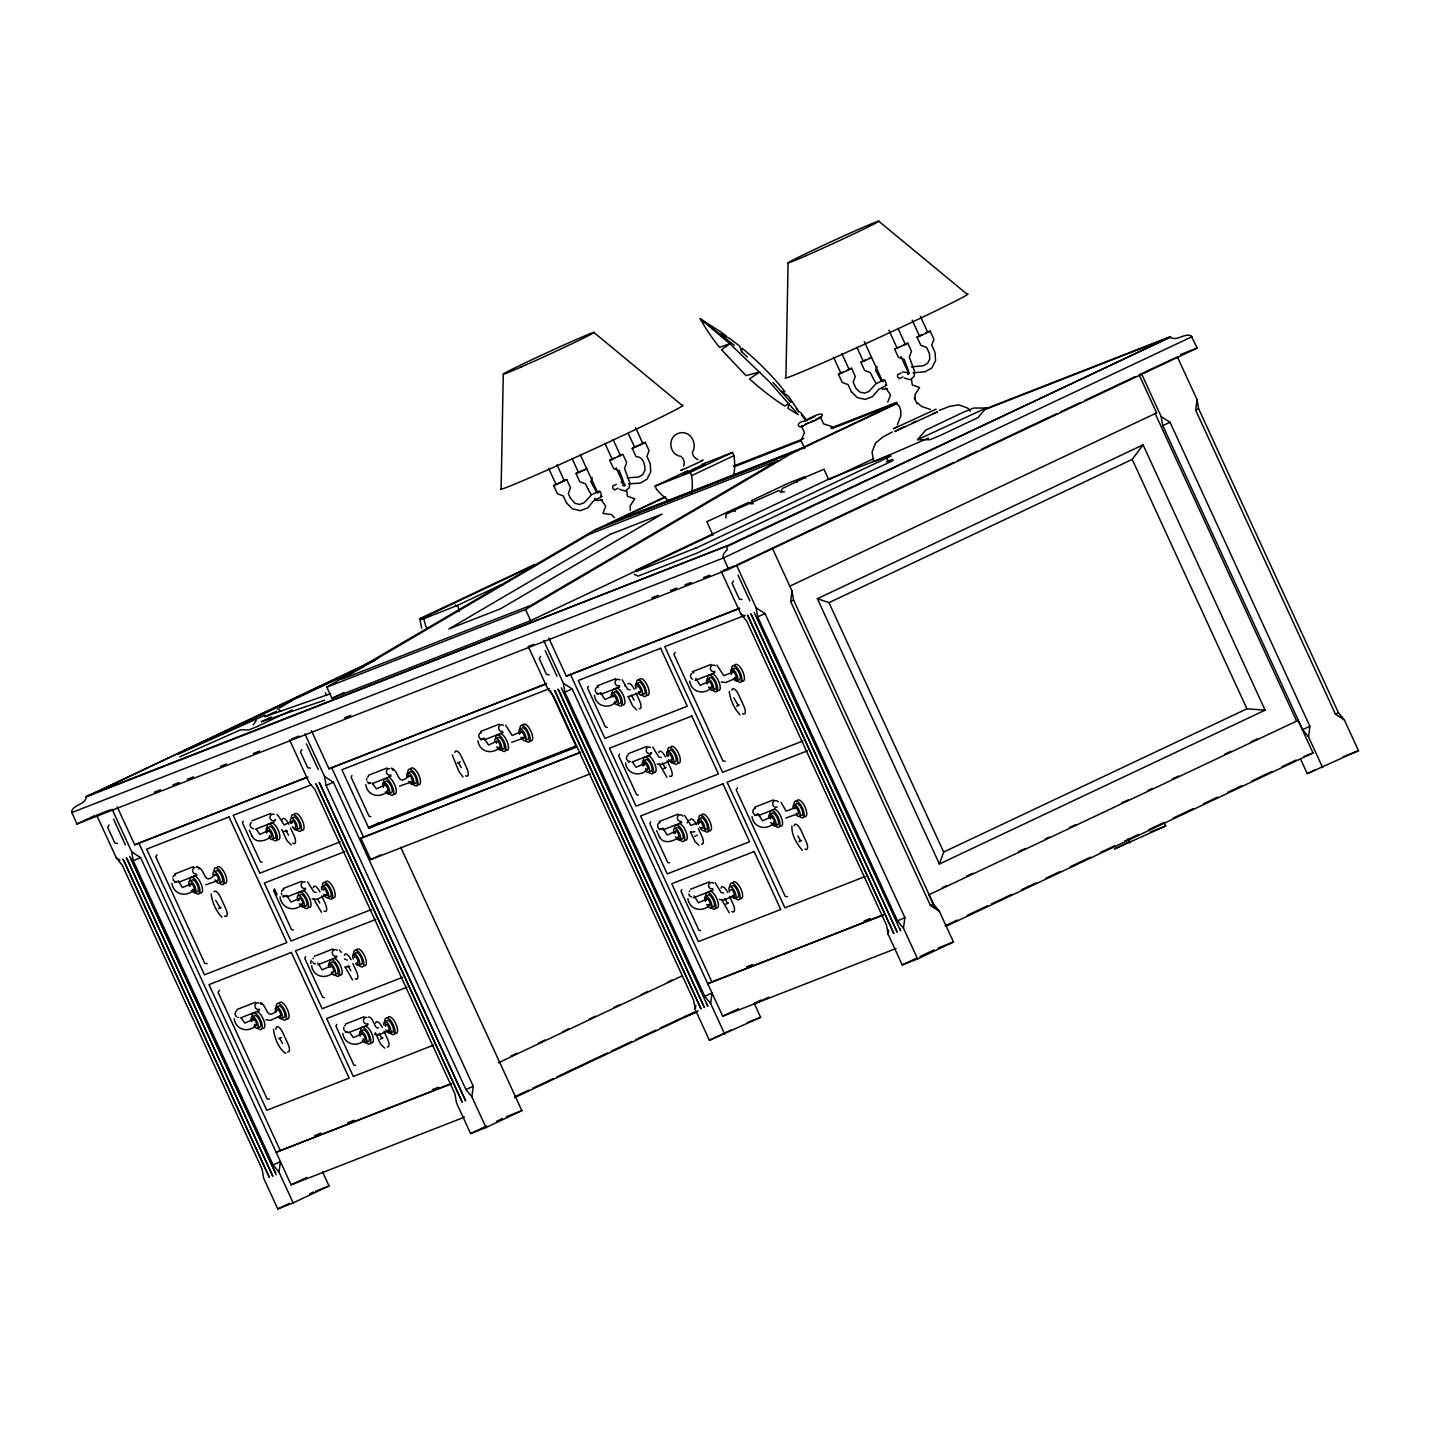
<?xml version="1.0" encoding="UTF-8"?>
<svg xmlns="http://www.w3.org/2000/svg" width="1430" height="1430" viewBox="0 0 1430 1430"><rect width="100%" height="100%" fill="white"/><g stroke="black" fill="none" stroke-linecap="round" stroke-linejoin="round"><path stroke-width="1.5" d="M503.253 373.999L501.126 488.613A100.475 2.449 -24.7 0 0 592.967 449.413A100.475 2.449 -24.7 0 0 682.128 405.351L593.754 332.368M788.073 262.709L785.946 377.323A100.475 2.449 -24.7 0 0 877.788 338.141A100.475 2.449 -24.7 0 0 966.948 294.062L878.574 221.078M211.14 893.839C211.998 902.276 216.127 911.017 221.882 917.22M273.452 1029.332C274.56 1037.894 278.242 1047.797 285.16 1053.141L285.946 1053.106M687.276 822.911L688.259 820.212M729.264 691.405C730.14 699.824 734.251 708.583 740.025 714.786M908.282 374.535L908.533 370.924L904.225 359.448L898.415 357.303L894.59 349.045L899.524 346.972M796.993 482.589L797.028 480.677L823.966 469.255L828.363 478.836M322.519 1171.831L329.025 1185.971L293.168 1202.898L279.029 1172.153L280.423 1161.607L273.094 1164.896L133.258 860.842L131.721 851.869L112.058 809.13M400.704 847.221L521.861 1110.627L486.021 1127.555L471.864 1096.81L473.259 1086.264L333.405 782.228L324.556 776.526L304.894 733.787M754.128 1003.199L760.635 1017.338L709.387 1040.289L695.248 1009.526L695.802 1005.326M724.778 1034.265L710.639 1003.52L712.033 992.974L704.704 996.263L564.868 692.209L563.331 683.236L543.668 640.497M721.113 571.16L740.776 613.917L746.71 621.174L886.546 925.21L888.084 934.183L902.223 964.928L917.631 958.922L953.47 941.995L939.331 911.25L930.465 905.548L790.629 601.494L792.005 590.965L772.361 548.226M888.084 934.183L888.638 929.983M917.631 958.922L903.474 928.177L904.868 917.631L765.014 613.595L756.166 607.893L736.504 565.154L874.838 499.624M1300.764 759.491L1307.252 773.63L1358.5 750.678L1344.361 719.933L1335.495 714.231L1195.659 410.195L1197.053 399.649L1177.39 356.91L1139.12 374.785L1156.638 412.895L789.467 586.318M1322.661 767.606L1308.504 736.861L1309.898 726.333L1170.062 422.279L1161.196 416.595L1141.533 373.838M626.662 490.74L627.448 496.192L634.759 498.802L630.147 505.827L630.38 510.349M911.5 379.451L912.269 384.902L919.579 387.512L914.986 394.555L915.218 399.059M747.354 357L741.562 351.619L742.224 348.312L748.98 354.014A157.997 77.256 37.2 0 1 781.549 387.423L784.963 391.766L781.245 391.445L772.915 382.436M683.737 466.18C684.97 462.712 683.808 458.601 680.93 456.313C669.562 455.151 667.024 438.241 677.427 433.737C689.081 428.535 698.215 442.728 692.352 452.452C692.746 455.634 694.962 458.476 697.947 459.638M939.403 864.006L943.675 852.03L828.971 602.638L817.37 598.687L939.403 864.006L1265.121 710.156L1143.088 444.837L817.37 598.687M311.114 960.227L310.9 963.463M598.812 492.135L600.35 491.527L601.744 496.55L593.754 500.732L587.641 507.936L580.348 510.671L572.465 508.848L566.53 502.967M625.017 686.132L625.339 685.202M883.633 380.845L885.17 380.255L886.582 385.278L878.592 389.443L872.479 396.646L865.168 399.399L857.285 397.576L851.351 391.677M791.916 825.986C791.326 834.655 796.671 843.843 802.337 850.278M562.794 481.141L566.673 479.461L570.481 487.719L568.336 493.582L570.445 498.158M592.199 477.709L590.769 481.624L596.721 492.456M613.559 458.476L609.77 460.317L622.854 454.311L626.662 462.569L624.535 468.432L629.718 482.536L629.343 487.719L625.268 491.08L619.494 489.292M641.391 444.015L645.27 442.335L649.077 450.593L646.95 456.456L650.203 463.713L650.739 471.882L647.057 479.157L640.283 483.072L628.753 483.823M847.615 369.852L851.494 368.171L855.301 376.447L853.174 382.31L856.087 388.549L859.805 392.052L864.507 393.143L868.993 391.463L875.571 384.116L884.026 379.737M877.019 366.42L875.589 370.334L881.541 381.167M926.211 332.725L930.108 331.045L933.915 339.321L931.77 345.184L935.023 352.423L935.577 360.592L931.895 367.885L925.121 371.782L913.019 372.783M243.243 821.124L242.456 822.911L260.349 861.807L262.137 862.201M351.941 775.543L351.154 777.33L369.047 816.226L370.835 816.619M305.555 956.616L304.787 958.422L322.68 997.318L324.449 997.693M336.729 1024.363L335.943 1026.168L353.836 1065.064L355.623 1065.439M588.32 686.293L587.551 688.098L605.444 726.994L607.214 727.37M619.494 754.039L618.707 755.844L636.6 794.74L638.388 795.116M650.65 821.785L649.864 823.591L667.756 862.487L669.544 862.862M681.806 889.549L681.038 891.337L698.93 930.233L700.7 930.626M897.379 424.71L900.828 415.969L900.703 410.285L899.381 406.334L896.11 403.224M109.073 824.967L107.625 827.255L114.918 843.128L117.564 843.414M301.927 749.624L300.461 751.912L307.754 767.785L310.399 768.071M540.683 656.334L539.235 658.622L546.528 674.495L549.174 674.781M733.536 580.991L732.071 583.279L739.364 599.152L742.009 599.438M455.312 604.836L455.938 606.195M157.085 854.783L155.763 856.784L204.812 963.445L207.136 963.606M219.398 990.275L218.093 992.295L267.142 1098.937L269.466 1099.116M675.21 652.348L673.888 654.35L722.954 760.992L725.26 761.171M737.54 787.841L736.218 789.861L785.267 896.503L787.59 896.664M253.289 724.849L256.22 720.416M751.036 504.129L751.787 500.464L788.77 483L804.643 476.798L805.591 478.281M781.084 492.385L782.246 488.577L803.982 478.085M828.971 602.638L1132.22 459.388L1143.088 444.837M662.09 828.506L659.445 829.632L661.75 828.739M917.56 439.689L925.639 430.144L963.516 412.18L973.633 408.05L986.11 408.033L978.013 417.578L940.154 435.542L930.036 439.671L917.56 439.689L986.11 408.033M618.1 488.22L614.507 489.918L612.862 488.309L612.701 486.003L616.294 484.305M902.92 376.93L899.327 378.628L897.683 377.019L897.522 374.714L901.115 373.016M725.868 517.964L726.136 514.157L737.201 508.937L778.993 490.49L781.191 492.152L784.427 491.741M176.998 881.452L174.674 882.185M370.799 782.728L368.493 783.461M285.5 895.984L283.194 896.717M814.903 416.47L804.482 421.242M907.907 374.034L909.587 372.944M420.974 618.207L420.366 619.208L534.695 564.939M279.297 708.154L291.219 701.022M712.212 534.892L530.655 620.638L331.957 698.269L326.844 687.133L594.397 530.244L664.593 497.086M326.844 687.133L525.525 609.502L793.078 452.613L897.379 403.349M281.013 711.175L277.67 708.994M897.969 426.355L893.428 428.768L936.114 409.141M892.284 431.985L882.864 437.008L875.428 443.175L872.068 452.238L873.694 461.765M790.629 601.494L793.543 599.939L792.005 590.965M1195.659 410.195L1198.572 408.623L1197.053 399.649M930.465 905.548L933.397 903.992L939.331 911.25M1335.495 714.231L1338.426 712.676L1344.361 719.933M285.5 895.824L283.194 896.789M682.682 469.272C671.385 475.118 712.891 456.099 700.968 460.871M587.766 488.56L585.621 483.912L579.829 481.767L576.004 473.509L579.794 471.668M586.711 468.718L578.453 472.418M566.638 503.181L563.206 495.888L557.396 493.743L553.589 485.485L557.378 483.626M566.745 479.586L553.66 485.61M627.216 477.888L638.602 477.03L642.767 474.617L644.966 470.273C645.001 464.464 643.339 456.653 636.01 456.617L632.203 448.359L635.975 446.5M645.341 442.46L632.203 448.359M618.1 456.688L620.477 455.527L613.148 439.618M872.604 377.288L870.459 372.64L864.65 370.495L860.842 362.237L864.614 360.378M869.172 358.59L871.531 357.429L869.065 358.412M851.476 391.892L848.026 384.599L842.234 382.454L838.409 374.195L842.199 372.336M846.739 370.567L851.565 368.314M911.268 366.902L923.423 365.74L927.587 363.345L929.786 358.984L929.429 353.639L926.64 347.472L920.831 345.327L917.023 337.069L920.795 335.21M925.353 333.44L930.179 331.188M902.92 345.417L907.746 343.146L903.796 344.702M803.749 421.26C794.008 422.976 798.852 430.877 805.966 424.049M815.511 419.669L820.463 417.149L823.537 423.834L831.831 426.515M689.224 471.042L682.342 474.492L705.205 464.053L692.12 469.701M599.206 491.026L591.43 494.905L584.155 502.734L579.668 504.415L574.967 503.342L570.409 498.105M670.116 501.447A61.83 23.756 64.7 0 1 656.567 489.346L655.065 486.128L687.312 470.899M655.065 486.128L690.154 472.418L732.482 452.434L733.965 455.652A61.83 23.756 64.7 0 1 733.572 474.76M691.655 493.046A61.83 23.756 64.7 0 0 691.637 475.654L733.965 455.652M665.79 496.943L611.808 522.451L800.031 448.913L896.002 403.582L831.885 428.625M534.838 564.421L419.759 618.672L421.689 628.235M421.582 619.619L457.743 605.265L501.43 584.62M87.266 796.385L377.574 658.712M984.269 409.856L1170.527 337.015L1171.295 337.873C1178.034 340.805 1184.433 332.886 1191.172 335.836L1197.16 348.062L728.621 569.372L76.88 824.002L71.5 811.507C73.734 804.536 83.923 805.054 86.158 798.083L85.997 796.939L374.66 660.606M363.953 666.487L178.482 754.075L265.122 715.125M276.58 711.157L264.907 716.68L330.598 693.657M271.325 716.984L261.261 721.739L324.646 700.253M292.203 709.977L255.916 727.119L248.552 729.979L240.651 729.783L179.751 756.863M904.511 426.551L894.697 431.556L937.401 411.929L932.557 413.806M912.018 423.012L915.772 421.242M331.957 698.269L344.058 692.549M76.88 824.002L95.059 815.422M635.492 570.445L831.027 478.067L890.425 454.865M829.203 479.622L873.587 458.673M928.428 438.027L875.589 461.032M695.409 548.405L890.962 456.045M87.051 795.938L727.28 545.795L1169.257 337.569M1170.527 337.015L726.994 546.51L727.191 549.781L723.634 553.714L723.044 556.949L728.621 569.372M1191.941 336.694L723.383 558.004L71.661 812.633M117.171 806.717L134.706 844.808L305.895 777.598M878.86 497.712L953.506 462.462M957.546 460.549L977.727 451.022M981.749 449.109L1056.395 413.86M1060.434 411.947L1080.615 402.42M1084.637 400.525L1135.08 376.698M311.436 730.694L328.971 768.804L546.707 683.522M548.78 638.084L566.316 676.175L739.56 608.161M268.304 830.598L259.849 834.351L256.274 829.239M292.489 821.142L284.052 824.896L279.601 817.871M271.128 836.729C265.801 840.965 255.577 843.932 251.984 835.96M384.759 785.088L376.305 788.86L372.73 783.729M408.944 775.632C397.326 787.805 399.631 771.163 391.498 768.125M190.941 883.812L182.504 887.583L178.142 880.755M387.584 791.237C379.933 798.923 367.188 795.741 365.758 784.605M215.144 874.356C203.167 887.333 205.956 868.135 196.893 866.866M496.925 741.258L488.488 745.03L484.091 738.13M411.769 781.781L399.506 786.125M521.11 731.803L512.119 735.431L505.702 725.225M457.618 762.994L460.174 761.779M193.765 889.961C186.115 897.647 173.388 894.465 171.958 883.329M217.968 880.505L205.706 884.848M499.749 747.407C492.099 755.094 479.372 751.912 477.924 740.776M523.934 737.952L511.69 742.295M613.381 695.767L604.944 699.52L600.546 692.638M616.205 701.898C608.554 709.602 595.827 706.42 594.397 695.284M640.408 692.442L628.145 696.803M378.61 822.894L368.529 827.648L576.147 746.532M549.513 688.617L341.895 769.733L368.797 828.238L382.793 821.624M589.964 773.952L370.728 859.609L360.896 838.212L580.687 752.126M218.486 908.604L221.042 907.389M708.672 681.538L700.217 685.292L695.838 678.41M732.857 672.082L723.866 675.693L716.859 665.111M711.497 687.669C703.846 695.498 690.994 691.995 689.707 681.127M735.681 678.231L725.94 682.521L721.292 682.003M370.728 859.609L380.809 854.836M299.46 898.344L291.023 902.098L286.626 895.216M302.284 904.475C294.097 912.751 281.299 908.264 280.048 896.825M326.469 895.037L316.727 899.327L312.08 898.809M736.647 706.152L739.203 704.936M644.537 763.513L636.1 767.267L632.525 762.154M647.361 769.662C639.711 777.348 626.984 774.166 625.553 763.03M671.564 760.206L661.804 764.496L657.157 763.995M663.556 768.625L666.112 767.409M330.616 966.09L322.179 969.862L317.782 962.962M333.44 972.239C325.79 979.925 313.063 976.744 311.633 965.608M253.271 1019.322L244.834 1023.076L241.259 1017.963M277.456 1009.866C266.159 1021.27 267.928 1006.97 260.76 1002.573M256.095 1025.453C248.445 1033.157 235.718 1029.975 234.27 1018.839M280.28 1015.997L270.538 1020.305L265.891 1019.787M675.711 831.259L667.256 835.031L662.876 828.131M699.896 821.803L690.904 825.432L684.47 815.225M678.535 837.408C673.208 841.644 662.984 844.594 659.409 836.622M694.712 836.371L697.268 835.174M278.796 1038.716L281.353 1037.501M770.985 817.03L762.548 820.802L758.186 813.974M795.187 807.593L786.178 811.203L781.12 802.337M773.809 823.179C766.158 830.884 753.431 827.684 752.001 816.566M798.012 813.724L785.749 818.067M361.772 1033.836L353.335 1037.608L349.76 1032.496M364.596 1039.985C356.964 1047.797 344.112 1044.293 342.825 1033.425M388.799 1030.53L379.039 1034.837L374.41 1034.319M380.344 1039.127L382.918 1037.912M798.959 841.644L801.533 840.447M706.867 899.023L698.43 902.777L694.033 895.877M709.691 905.154C702.041 912.858 689.314 909.659 687.884 898.541M733.894 895.698L724.134 900.006L719.487 899.488M725.868 904.135L728.442 902.92M451.451 1083.493L276.133 1152.312L451.523 1083.797M510.707 1056.18L516.748 1053.32M538.449 1043.203L544.991 1039.985M562.669 1031.763L569.212 1028.545M588.892 1019.375L595.434 1016.158M613.595 1007.578L619.637 1004.718M641.337 994.601L647.879 991.383M667.578 982.213L672.1 979.943M943.675 852.03L1246.942 708.797L1265.121 710.156M498.409 1062.794L682.235 975.832M883.061 914.86L707.743 983.679L883.132 915.164M131.721 851.869L140.569 857.571L291.094 1184.844L306.86 1177.408M942.316 887.547L946.731 885.653M966.537 876.107L972.954 873.265M1018.982 851.333L1025.399 848.491M1045.205 838.945L1049.62 837.068M1069.426 827.505L1075.843 824.681M1121.871 802.731L1128.288 799.906M1148.093 790.343L1152.509 788.466M1172.314 778.921L1178.731 776.079M1224.759 754.146L1231.176 751.304M1250.982 741.759L1257.399 738.917M945.874 926.354L1313.044 752.931L1298.065 720.398L928.892 894.769L935.041 908.175M110.128 809.88L96.668 815.136L116.331 857.893L122.247 865.15L262.101 1169.186L263.638 1178.159L277.778 1208.922L289.718 1203.274M309.631 1193.871L313.617 1191.977M514.657 1096.792L528.778 1090.125M532.8 1088.23L552.981 1078.685M557.021 1076.79L607.446 1052.963M611.486 1051.068L631.667 1041.523M635.689 1039.628L655.87 1030.101M659.909 1028.188L694.766 1011.957M514.46 1097.704L698.037 1010.992M289.504 739.793L309.166 782.55L315.101 789.807L454.937 1093.843L456.474 1102.816L470.613 1133.561L486.54 1126.054M496.514 1121.335L502.484 1118.528M563.331 683.236L572.179 688.938L722.704 1016.212L738.47 1008.776M754.79 1002.966L760.849 1000.106M754.593 1003.878L768.714 997.193M945.176 925.8L957.296 920.08M967.377 915.307L987.558 905.78M991.58 903.885L1011.761 894.358M1021.842 889.585L1035.964 882.918M1046.063 878.145L1060.184 871.478M1070.266 866.723L1090.447 857.196M1100.528 852.423L1114.649 845.756M1124.731 840.983L1138.852 834.316M1148.951 829.561L1163.073 822.894M1173.154 818.121L1193.335 808.594M1203.417 803.821L1217.538 797.154M1227.619 792.399L1241.74 785.731M1251.84 780.959L1272.003 771.431M1282.084 766.659L1296.224 759.991M709.387 1040.289L731.284 1029.94M1130.344 841.448L1114.417 848.973L1165.665 826.022L1163.895 822.178M902.223 964.928L916.165 958.35M920.151 956.473L934.094 949.895M1307.252 773.63L1315.225 769.858M806.752 419.848C827.309 408.033 827.72 416.827 807.467 423.477M810.649 422.029L813.849 420.545M585.388 469.469L576.004 473.509M870.209 358.197L860.842 362.237M920.974 335.532L926.39 333.029M842.359 372.658L847.775 370.156M898.558 347.49L903.975 345.005M804.518 424.781L808.254 423.03M133.258 860.842L140.569 857.571M471.864 1096.81L465.93 1089.553L326.094 785.499L333.405 782.228M564.868 692.209L572.179 688.938M1308.504 736.861L1302.587 729.604L1162.733 425.568L1170.062 422.279M903.474 928.177L897.54 920.92L757.703 616.866L765.014 613.595M465.93 1089.553L473.259 1086.264M1302.587 729.604L1309.898 726.333M897.54 920.92L904.868 917.631M634.634 447.25L642.892 443.568L635.581 427.659M614.703 458.261L612.219 459.227M917.095 337.194L921.957 334.995M863.291 361.129L865.758 360.163M843.343 372.14L838.409 374.195M651.669 752.841L650.364 753.342M370.12 782.925L368.493 783.551M598.741 693.604L597.114 694.211L598.759 693.854M176.301 881.649L174.692 882.274M629.897 761.35L628.288 761.976L629.915 761.6M347.132 1031.674L345.524 1032.299L347.15 1031.924M701.522 464.518L732.482 452.434M733.358 466.126L803.731 438.635M830.633 428.124L896.86 402.241M734.663 466.609L800.854 440.744M805.179 447.161L637.851 512.941L798.262 450.271M594.397 530.244L793.078 452.613M939.224 410.392L949.252 406.478L958.779 404.851L967.842 408.194L970.309 411.161M984.054 409.409L1169.061 337.123M886.368 461.783L892.499 459.388L893.035 460.549L697.482 552.909L638.102 576.111L634.241 574.27M1180.572 354.551L1197.16 348.062M636.118 571.571L696.196 547.887M85.997 796.939L727.28 545.795M344.541 717.771L350.743 715.34M154.315 792.202L160.518 789.789M172.887 784.945L179.072 782.532M187.33 779.296L193.515 776.883M220.345 766.409L226.53 763.977M253.36 753.503L259.545 751.09M651.955 597.776L658.14 595.345M670.527 590.519L676.712 588.087M684.97 584.87L691.155 582.457M703.542 577.613L709.727 575.2M291.434 739.042L299.12 736.039M534.051 644.251L528.278 646.503L547.94 689.26L553.857 696.517L693.711 1000.553L695.248 1009.526M723.044 570.409L734.591 565.905M1156.638 412.895L1155.118 413.485L1296.563 720.988L1298.065 720.398M134.706 844.808L308.022 777.098M328.971 768.804L546.135 683.951M566.316 676.175L739.632 608.465M311.436 784.748L233.197 815.315L259.831 873.23L340.143 841.859M745.101 615.311L664.807 646.682L722.597 772.361L802.909 740.972M251.93 820.802L270.663 813.491M368.386 775.31L387.137 767.981M480.551 731.481L499.302 724.152M597.025 685.971L615.758 678.66M255.756 829.132L274.506 821.803M372.211 783.622L390.962 776.311M484.395 739.811L503.128 732.482M600.85 694.301L619.583 686.99M174.585 874.034L193.318 866.705M692.299 671.76L711.05 664.432M178.41 882.346L197.143 875.035M714.875 672.761L695.069 680.412M384.795 820.677L575.807 746.049M368.797 828.238L576.433 747.121L550.443 690.619M360.896 838.212L580.133 752.555M344.666 851.69L264.353 883.079L290.987 940.994L371.3 909.605M283.086 888.548L301.837 881.238M628.181 753.735L646.914 746.406M286.93 896.878L305.663 889.567M632.006 762.047L650.739 754.736M375.822 919.454L295.51 950.825L322.143 1008.74L402.456 977.351M807.432 750.822L727.119 782.192L784.927 907.853L865.239 876.483M314.26 956.312L332.993 948.984M659.337 821.481L678.088 814.153M318.086 964.624L336.819 957.313M663.163 829.811L681.913 822.482M236.897 1009.526L255.648 1002.215M754.629 807.253L773.362 799.924M240.741 1017.856L259.474 1010.527M758.454 815.583L775.328 808.987M406.978 987.201L326.683 1018.571L353.317 1076.486L433.63 1045.115M345.417 1024.059L364.149 1016.73M690.511 889.228L709.244 881.917M367.993 1025.06L348.187 1032.71M713.07 890.229L693.282 897.879M314.761 1135.581L320.946 1133.168M347.776 1122.693L353.961 1120.262M432.378 1089.624L438.563 1087.211M746.371 966.948L752.555 964.535M863.988 920.992L870.173 918.578M1304.071 756.434L1313.044 752.931M1150.256 832.046L1165.665 826.022M1343.11 756.702L1358.5 750.678M684.738 1016.855L696.285 1012.351M291.094 1184.844L464.428 1117.134M722.704 1016.212L896.038 948.501M315.547 1191.226L329.025 1185.971M506.47 1116.633L521.861 1110.627M747.157 1022.593L760.635 1017.338M938.08 948.001L953.47 941.995M277.778 1208.922L293.168 1202.898M470.613 1133.561L486.021 1127.555M802.57 425.514L801.39 425.908L804.464 432.593L801.086 440.619L804.768 448.645M480.659 739.721L483.304 738.506L480.659 739.632M252.878 828.756L253.664 828.685M754.736 815.493L757.382 814.278L754.736 815.404M237.845 1017.481L238.649 1017.409M274.703 820.23L275.597 820.105M712.676 888.852L712.891 888.781A3.378 3.128 68.7 0 1 708.529 885.492A3.378 3.128 68.7 0 1 713.427 883.168M630.076 689.85L627.627 689.206L622.157 679.733M287.448 830.991L283.051 831.617M661.25 757.596L658.783 756.953L652.741 747.086M316.155 892.427L313.706 891.784L307.647 881.917M694.855 831.67L690.458 832.296M347.311 960.173L344.451 958.869M349.778 966.501L345.381 967.127M723.562 893.106L721.113 892.463L715.054 882.578M378.485 1027.938C373.909 1029.225 374.285 1017.624 368.511 1016.891M726.815 512.87L733.769 510.278L735.252 511.511M887.494 388.638L882.149 389.246M602.656 499.91L597.329 500.536L594.451 498.284M753.342 503.843L748.551 502.395L706.831 521.7L712.998 535.106M733.822 697.876L738.327 705.49M215.68 900.328L220.166 907.943M902.402 371.907L906.87 372.497M625.196 485.306L623.069 485.306L624.767 484.234L623.444 485.825L623.695 482.196L619.387 470.72L613.577 468.575L609.77 460.317M930.447 409.498L921.581 406.424L917.345 402.634M293.293 929.947L291.506 929.572L273.613 890.675L274.399 888.87L277.098 894.733M885.438 384.759L886.582 385.278M600.6 496.049L601.744 496.55M636.725 709.924L632.65 705.902L628.163 696.374M699.038 845.434L694.98 841.412L690.493 831.885M291.219 844.916L287.144 840.894L281.764 829.418M384.706 1048.172L380.63 1044.15L375.25 1032.675M904.314 378.021L910.106 379.79L914.181 376.447L914.539 371.246L909.319 357.089L911.482 351.28L907.675 343.021M196.589 866.651L197.59 867.224M740.776 613.917L744.315 616.187M116.331 857.893L119.87 860.163M666.934 777.259L659.319 764.138M729.246 912.751L721.65 899.631M463.034 776.99L459.03 771.682L452.22 754.897M277.062 814.546L279.082 816.87M321.428 912.251L313.831 899.113M339.393 950.056L341.395 952.38M352.584 979.997L344.988 966.877M734.287 345.238L700.217 318.765A149.381 73.109 37.3 0 0 717.646 344.988L719.612 347.383L729.854 343.718L769.68 382.078L798.19 414.646L787.984 408.354L788.842 403.492L784.57 406.066L777.938 401.598A149.381 73.109 37.3 0 1 749.481 378.896L759.848 371.925L745.977 375.625L721.56 349.76L729.854 343.718L700.217 318.765L720.416 331.689L726.386 336.014L721.095 334.173L730.23 338.785L739.757 346.239L741.562 351.619M614.56 517.624L611.289 514.514L602.942 513.442L605.73 506.184L600.797 499.267M790.826 402.331L781.245 391.445L788.377 396.11L799.066 411.769M796.17 408.712L798.834 411.911M704.704 996.263L710.639 1003.52M273.094 1164.896L279.029 1172.153M800.532 412.448L807.199 420.706M801.497 415.147L805.412 420.062M872.586 377.252L875.803 382.793M621.228 481.678L622.443 483.501M587.748 488.542L590.965 494.083M392.249 769.322L392.875 770.341M198.43 868.046L199.056 869.065M260.76 1003.556L261.386 1004.557M797.851 835.924L800.639 841.001M631.274 695.141L634.062 700.217M662.43 762.905L665.236 767.964M724.76 898.398L727.548 903.474M458.512 762.637L461.3 767.713M285.75 830.151L288.538 835.209M317.835 899.577L319.712 902.974M348.062 965.643L350.868 970.72M379.236 1033.389L382.024 1038.466M279.69 1038.359L282.479 1043.435M927.677 332.189L920.402 316.37M919.472 335.979L912.197 320.141M905.262 344.165L897.986 328.346M849.08 369.315L841.787 353.496M840.858 373.105L833.583 357.268M1198.572 408.623L1338.426 712.676M1132.22 459.388L1246.942 708.797M1127.966 838.927L1129.807 842.949M888.906 330.223L897.236 348.437M900.936 356.499L908.354 372.64M914.342 397.79L917.113 403.814M864.292 341.591L882.846 381.917M885.635 387.977L890.55 394.894L887.78 402.152M856.91 347.293L863.327 361.218M886.618 457.94L888.155 461.3M793.543 599.939L933.397 903.992M738.023 575.182L749.838 600.868M690.154 472.418L691.637 475.654M754.164 612.469L900.632 930.894L899.988 928.821M628.271 433.415L634.688 447.34M604.944 443.407L612.398 459.709M616.115 467.789L624.463 485.932M580.294 454.794L598.026 493.207M572.089 458.565L578.506 472.49M556.967 464.786L564.296 480.695L561.919 481.856L556.073 484.466L548.763 468.557M636.028 693.103L639.639 700.915A7.4 2.842 64.7 0 1 639.282 708.726M667.202 760.849L670.795 768.661A7.4 2.842 64.7 0 1 669.49 776.043M698.358 828.596L701.951 836.425A7.4 2.842 64.7 0 1 701.594 844.218M729.514 896.342L733.125 904.171A7.4 2.842 64.7 0 1 731.82 911.553M656.71 830.776L659.427 836.675M570.373 674.263L711.8 981.767M545.17 650.525L556.985 676.211M525.525 609.502L530.655 620.638M561.329 687.812L707.796 1006.237L707.153 1004.164M331.599 767.553L363.524 836.961M306.413 743.815L318.229 769.501M290.54 828.077L294.133 835.907A7.4 2.842 64.7 0 1 292.828 843.289M321.696 895.841L325.289 903.653A7.4 2.842 64.7 0 1 323.984 911.035M352.853 963.588L356.463 971.399A7.4 2.842 64.7 0 1 355.158 978.781M384.026 1031.334L387.619 1039.163A7.4 2.842 64.7 0 1 387.262 1046.957M249.303 830.115L252.02 835.996M138.764 842.896L280.191 1150.399M113.56 819.158L125.375 844.844M130.845 858.215L275.543 1172.797M129.719 856.445L276.187 1174.87M325.325 692.764L326.576 695.552M459.334 611.522L457.743 605.265M423.763 618.547L425.354 624.803A15.015 5.774 64.7 0 0 426.623 627.949M1161.196 416.595L1162.733 425.568M756.166 607.893L757.703 616.866M324.556 776.526L326.094 785.499M658.73 752.663A7.4 2.842 64.7 0 1 665.397 756.935M667.935 752.859A9.206 3.539 64.7 0 1 671.885 748.694A9.206 3.539 64.7 0 1 677.784 761.493A9.206 3.539 64.7 0 1 671.778 761.225M669.204 751.268A6.489 2.502 64.7 0 1 675.032 755.004A6.489 2.502 64.7 0 1 673.888 761.493M670.706 746.978A9.206 3.539 64.7 0 1 678.571 753.431A9.206 3.539 64.7 0 1 678.124 763.12M667.202 756.488A6.489 2.502 64.7 0 1 669.258 751.769A6.489 2.502 64.7 0 1 673.709 761.439A6.489 2.502 64.7 0 1 668.597 759.545M668.4 756.005A3.378 1.305 64.7 0 1 669.526 754.236A3.378 1.305 64.7 0 1 671.903 758.258A3.378 1.305 64.7 0 1 670.759 760.027M651.454 752.984A3.378 3.128 68.7 0 1 646.271 750.857A3.378 3.128 68.7 0 1 650.364 747.247M628.574 761.207A3.378 3.128 68.7 0 1 626.93 756.113M627.466 755.469A3.378 3.128 68.7 0 1 628.163 755.022M644.948 761.85A6.489 2.502 64.7 0 1 647.933 760.277A6.489 2.502 64.7 0 1 651.973 768.017A6.489 2.502 64.7 0 1 649.703 770.931M643 765.944A6.489 2.502 64.7 0 1 644.769 761.028A6.489 2.502 64.7 0 1 649.524 770.109A6.489 2.502 64.7 0 1 645.288 770.323M644.197 765.461A3.378 1.305 64.7 0 1 645.645 763.924A3.378 1.305 64.7 0 1 647.826 768.625A3.378 1.305 64.7 0 1 645.609 768.536M647.236 755.809A9.206 3.539 64.7 0 1 655.262 765.086A9.206 3.539 64.7 0 1 652.759 772.039M643.732 762.315A9.206 3.539 64.7 0 1 647.254 757.793A9.206 3.539 64.7 0 1 653.51 769.751A9.206 3.539 64.7 0 1 648.898 772.2M313.242 887.655A7.4 2.842 64.7 0 1 319.909 891.927M298.387 895.198A9.206 3.539 64.7 0 1 303.482 893.839A9.206 3.539 64.7 0 1 308.469 906.316A9.206 3.539 64.7 0 1 302.499 905.494M299.907 895.555A6.489 2.502 64.7 0 1 305.752 899.291A6.489 2.502 64.7 0 1 304.608 905.762M303.124 890.586A9.206 3.539 64.7 0 1 310.167 899.917A9.206 3.539 64.7 0 1 308.844 907.407M297.923 900.757A6.489 2.502 64.7 0 1 299.978 896.056A6.489 2.502 64.7 0 1 304.429 905.726A6.489 2.502 64.7 0 1 299.317 903.814M299.12 900.292A3.378 1.305 64.7 0 1 300.407 898.63A3.378 1.305 64.7 0 1 302.713 903.027A3.378 1.305 64.7 0 1 301.015 903.921M285.893 896.002A3.378 3.128 68.7 0 1 283.48 896.038M282.121 895.001A3.378 3.128 68.7 0 1 281.388 893.41M281.478 891.694A3.378 3.128 68.7 0 1 283.837 889.621M305.68 888.262A3.378 3.128 68.7 0 1 301.122 885.242A3.378 3.128 68.7 0 1 305.269 882.078M324.11 886.1A6.489 2.502 64.7 0 1 327.971 886.618A6.489 2.502 64.7 0 1 331.206 894.679A6.489 2.502 64.7 0 1 327.899 895.573M321.696 889.8A6.489 2.502 64.7 0 1 324.789 887.136A6.489 2.502 64.7 0 1 328.578 896.61A6.489 2.502 64.7 0 1 323.52 894.358M323.216 890.121A3.378 1.305 64.7 0 1 324.914 889.46A3.378 1.305 64.7 0 1 326.916 893.804A3.378 1.305 64.7 0 1 325.2 894.465M325.2 882.953A9.206 3.539 64.7 0 1 333.476 888.245A9.206 3.539 64.7 0 1 331.867 897.414M322.84 887.69A9.206 3.539 64.7 0 1 326.362 883.168A9.206 3.539 64.7 0 1 332.618 895.126A9.206 3.539 64.7 0 1 328.006 897.575M794.15 825.7A7.4 2.842 64.7 0 1 800.818 829.954L806.216 841.698A7.4 2.842 64.7 0 1 804.911 849.08M794.383 806.377A9.206 3.539 64.7 0 1 797.904 801.855A9.206 3.539 64.7 0 1 804.161 813.831A9.206 3.539 64.7 0 1 799.549 816.262M795.598 805.912A6.489 2.502 64.7 0 1 798.584 804.339A6.489 2.502 64.7 0 1 802.623 812.079A6.489 2.502 64.7 0 1 800.335 815.011M796.742 801.64A9.206 3.539 64.7 0 1 805.019 806.949A9.206 3.539 64.7 0 1 803.392 816.119M793.221 808.486A6.489 2.502 64.7 0 1 796.01 805.555A6.489 2.502 64.7 0 1 800.174 814.6A6.489 2.502 64.7 0 1 795.938 814.403M794.74 808.826A3.378 1.305 64.7 0 1 796.456 808.147A3.378 1.305 64.7 0 1 798.458 812.49A3.378 1.305 64.7 0 1 796.742 813.17M777.223 806.967A3.378 3.128 68.7 0 1 773.13 805.483A3.378 3.128 68.7 0 1 773.934 801.104A3.378 3.128 68.7 0 1 778.17 801.801M758.115 814.242A3.378 3.128 68.7 0 1 753.199 812.955M752.931 812.115A3.378 3.128 68.7 0 1 752.859 811.239M753.02 810.399A3.378 3.128 68.7 0 1 755.38 808.308M771.449 814.242A6.489 2.502 64.7 0 1 777.294 817.996A6.489 2.502 64.7 0 1 776.15 824.467M769.036 817.942A6.489 2.502 64.7 0 1 772.129 815.297A6.489 2.502 64.7 0 1 775.918 824.77A6.489 2.502 64.7 0 1 770.859 822.518M770.645 818.979A3.378 1.305 64.7 0 1 771.789 817.209A3.378 1.305 64.7 0 1 774.166 821.231A3.378 1.305 64.7 0 1 773.022 823.001M773.684 809.326A9.206 3.539 64.7 0 1 781.71 818.604A9.206 3.539 64.7 0 1 779.207 825.575M770.18 815.833A9.206 3.539 64.7 0 1 774.148 811.668A9.206 3.539 64.7 0 1 780.029 824.467A9.206 3.539 64.7 0 1 774.023 824.198M344.398 955.401A7.4 2.842 64.7 0 1 351.065 959.673M329.812 964.892A9.206 3.539 64.7 0 1 333.333 960.37A9.206 3.539 64.7 0 1 339.589 972.329A9.206 3.539 64.7 0 1 334.978 974.777M331.081 963.302A6.489 2.502 64.7 0 1 336.926 967.038A6.489 2.502 64.7 0 1 335.782 973.508M334.298 958.332A9.206 3.539 64.7 0 1 341.663 968.754A9.206 3.539 64.7 0 1 338.839 974.617M328.65 967.002A6.489 2.502 64.7 0 1 331.456 964.052A6.489 2.502 64.7 0 1 335.603 973.097A6.489 2.502 64.7 0 1 331.367 972.9M330.169 967.323A3.378 1.305 64.7 0 1 331.885 966.662A3.378 1.305 64.7 0 1 333.887 971.006A3.378 1.305 64.7 0 1 332.171 971.667M315.458 963.999A3.378 3.128 68.7 0 1 312.812 962.015M313.009 958.69A3.378 3.128 68.7 0 1 313.545 958.064M336.854 956.009A3.378 3.128 68.7 0 1 332.278 952.559A3.378 3.128 68.7 0 1 337.176 950.253M355.57 953.041A6.489 2.502 64.7 0 1 361.111 957.582A6.489 2.502 64.7 0 1 360.807 964.428M355.212 954.972A6.489 2.502 64.7 0 1 355.266 953.846M353.281 959.065A6.489 2.502 64.7 0 1 355.033 954.15A6.489 2.502 64.7 0 1 359.788 963.23A6.489 2.502 64.7 0 1 355.57 963.445M354.39 957.296A3.378 1.305 64.7 0 1 357.429 959.244A3.378 1.305 64.7 0 1 356.839 962.605M356.374 950.7A9.206 3.539 64.7 0 1 364.114 954.918A9.206 3.539 64.7 0 1 364.203 965.697M354.014 955.437A9.206 3.539 64.7 0 1 357.965 951.272A9.206 3.539 64.7 0 1 363.846 964.07A9.206 3.539 64.7 0 1 357.858 963.802M627.913 683.987A7.4 2.842 64.7 0 1 634.241 689.189M636.761 685.113A9.206 3.539 64.7 0 1 640.3 680.591A9.206 3.539 64.7 0 1 646.539 692.549A9.206 3.539 64.7 0 1 641.927 694.998M637.977 684.648A6.489 2.502 64.7 0 1 640.962 683.075A6.489 2.502 64.7 0 1 645.019 690.815A6.489 2.502 64.7 0 1 642.731 693.729M639.139 680.376A9.206 3.539 64.7 0 1 646.878 684.595A9.206 3.539 64.7 0 1 646.968 695.373M636.028 688.724A6.489 2.502 64.7 0 1 637.798 683.808A6.489 2.502 64.7 0 1 642.553 692.907A6.489 2.502 64.7 0 1 638.334 693.121M637.154 686.954A3.378 1.305 64.7 0 1 639.335 687.437A3.378 1.305 64.7 0 1 640.819 691.798A3.378 1.305 64.7 0 1 638.638 691.334M619.619 685.685A3.378 3.128 68.7 0 1 615.043 682.235A3.378 3.128 68.7 0 1 619.941 679.929M598.223 693.675A3.378 3.128 68.7 0 1 596.989 687.276M597.776 687.044A3.378 3.128 68.7 0 1 598.598 687.026M600.493 692.96A3.378 3.128 68.7 0 1 599.814 693.425M613.845 692.978A6.489 2.502 64.7 0 1 619.691 696.714A6.489 2.502 64.7 0 1 618.547 703.185M611.414 696.678A6.489 2.502 64.7 0 1 614.221 693.729A6.489 2.502 64.7 0 1 618.368 702.774A6.489 2.502 64.7 0 1 614.131 702.577M612.934 697A3.378 1.305 64.7 0 1 614.65 696.321A3.378 1.305 64.7 0 1 616.652 700.664A3.378 1.305 64.7 0 1 614.936 701.344M616.08 688.062A9.206 3.539 64.7 0 1 624.106 697.34A9.206 3.539 64.7 0 1 621.603 704.293M612.576 694.569A9.206 3.539 64.7 0 1 616.098 690.047A9.206 3.539 64.7 0 1 622.354 702.005A9.206 3.539 64.7 0 1 617.742 704.436M224.456 916.004A7.4 2.842 64.7 0 0 225.761 908.622L220.363 896.896A7.4 2.842 64.7 0 0 214.035 891.712M189.868 880.683A9.206 3.539 64.7 0 1 194.981 879.325A9.206 3.539 64.7 0 1 199.968 891.784A9.206 3.539 64.7 0 1 193.98 890.962M191.352 882.149A6.489 2.502 64.7 0 1 196.464 883.275A6.489 2.502 64.7 0 1 196.929 891.605M193.64 876.107A9.206 3.539 64.7 0 1 201.666 885.385A9.206 3.539 64.7 0 1 199.163 892.356M189.404 886.243A6.489 2.502 64.7 0 1 191.173 881.327A6.489 2.502 64.7 0 1 195.928 890.407A6.489 2.502 64.7 0 1 191.691 890.622M190.601 885.76A3.378 1.305 64.7 0 1 191.906 884.098A3.378 1.305 64.7 0 1 194.194 888.495A3.378 1.305 64.7 0 1 192.496 889.389M176.605 881.702A3.378 3.128 68.7 0 1 172.869 878.896M172.976 877.162A3.378 3.128 68.7 0 1 175.336 875.089M196.393 873.98A3.378 3.128 68.7 0 1 192.675 871.156A3.378 3.128 68.7 0 1 195.124 867.349M215.59 871.567A6.489 2.502 64.7 0 1 221.435 875.321A6.489 2.502 64.7 0 1 220.292 881.792M213.177 875.267A6.489 2.502 64.7 0 1 216.288 872.622A6.489 2.502 64.7 0 1 220.059 882.078A6.489 2.502 64.7 0 1 215.001 879.843M214.697 875.589A3.378 1.305 64.7 0 1 216.252 874.767A3.378 1.305 64.7 0 1 218.361 878.807A3.378 1.305 64.7 0 1 217.163 880.326M217.11 867.277A9.206 3.539 64.7 0 1 225.44 874.82A9.206 3.539 64.7 0 1 223.348 882.9M214.071 871.227A9.206 3.539 64.7 0 1 218.736 869.404A9.206 3.539 64.7 0 1 224.17 881.22A9.206 3.539 64.7 0 1 219.505 883.043M731.82 690.19A7.4 2.842 64.7 0 1 738.488 694.462L743.886 706.188A7.4 2.842 64.7 0 1 742.581 713.57M732.053 670.885A9.206 3.539 64.7 0 1 736.003 666.72A9.206 3.539 64.7 0 1 741.902 679.518A9.206 3.539 64.7 0 1 735.896 679.232M733.268 670.42A6.489 2.502 64.7 0 1 738.38 671.546A6.489 2.502 64.7 0 1 738.845 679.876M734.412 666.148A9.206 3.539 64.7 0 1 742.688 671.439A9.206 3.539 64.7 0 1 741.08 680.626M731.32 674.513A6.489 2.502 64.7 0 1 733.09 669.598A6.489 2.502 64.7 0 1 737.844 678.678A6.489 2.502 64.7 0 1 733.608 678.893M732.446 672.726A3.378 1.305 64.7 0 1 734.448 673.012A3.378 1.305 64.7 0 1 736.128 677.194A3.378 1.305 64.7 0 1 734.412 677.659M714.893 671.457A3.378 3.128 68.7 0 1 710.335 668.007A3.378 3.128 68.7 0 1 715.215 665.701M692.692 679.232A3.378 3.128 68.7 0 1 691.959 678.803M691.334 678.195A3.378 3.128 68.7 0 1 691.602 673.494M693.05 672.815A3.378 3.128 68.7 0 1 693.872 672.797M709.119 678.75A6.489 2.502 64.7 0 1 712.998 679.268A6.489 2.502 64.7 0 1 716.216 687.33A6.489 2.502 64.7 0 1 712.909 688.205M707.135 683.951A6.489 2.502 64.7 0 1 709.191 679.25A6.489 2.502 64.7 0 1 713.642 688.92A6.489 2.502 64.7 0 1 708.529 687.008M708.225 682.771A3.378 1.305 64.7 0 1 709.941 682.11A3.378 1.305 64.7 0 1 711.943 686.436A3.378 1.305 64.7 0 1 710.227 687.115M712.337 673.78A9.206 3.539 64.7 0 1 719.719 684.201A9.206 3.539 64.7 0 1 716.877 690.064M707.868 680.34A9.206 3.539 64.7 0 1 711.389 675.818A9.206 3.539 64.7 0 1 717.646 687.776A9.206 3.539 64.7 0 1 713.034 690.225M689.904 820.427A7.4 2.842 64.7 0 1 696.553 824.681M699.091 820.606A9.206 3.539 64.7 0 1 702.613 816.083A9.206 3.539 64.7 0 1 708.869 828.059A9.206 3.539 64.7 0 1 704.257 830.49M700.36 819.015A6.489 2.502 64.7 0 1 704.221 819.551A6.489 2.502 64.7 0 1 707.457 827.613A6.489 2.502 64.7 0 1 704.15 828.488M701.451 815.869A9.206 3.539 64.7 0 1 709.727 821.178A9.206 3.539 64.7 0 1 708.118 830.347M698.358 824.234A6.489 2.502 64.7 0 1 700.432 819.533A6.489 2.502 64.7 0 1 704.865 829.186A6.489 2.502 64.7 0 1 699.771 827.291M699.449 823.054A3.378 1.305 64.7 0 1 701.165 822.375A3.378 1.305 64.7 0 1 703.167 826.719A3.378 1.305 64.7 0 1 701.451 827.38M681.163 821.428A3.378 3.128 68.7 0 1 677.534 816.888A3.378 3.128 68.7 0 1 682.879 816.029M662.823 828.471A3.378 3.128 68.7 0 1 658.998 828.542M658.372 827.934A3.378 3.128 68.7 0 1 658.64 823.233M659.319 822.786A3.378 3.128 68.7 0 1 660.088 822.536M676.158 828.471A6.489 2.502 64.7 0 1 682.003 832.206A6.489 2.502 64.7 0 1 680.859 838.695M674.174 833.69A6.489 2.502 64.7 0 1 676.229 828.989A6.489 2.502 64.7 0 1 680.68 838.641A6.489 2.502 64.7 0 1 675.568 836.747M675.371 833.207A3.378 1.305 64.7 0 1 676.497 831.438A3.378 1.305 64.7 0 1 678.875 835.46A3.378 1.305 64.7 0 1 677.731 837.229M679.375 823.519A9.206 3.539 64.7 0 1 686.418 832.832A9.206 3.539 64.7 0 1 685.095 840.322M674.62 828.131A9.206 3.539 64.7 0 1 679.733 826.772A9.206 3.539 64.7 0 1 684.72 839.231A9.206 3.539 64.7 0 1 678.75 838.427M465.59 775.793A7.4 2.842 64.7 0 0 466.895 768.411L461.497 756.685A7.4 2.842 64.7 0 0 454.829 752.412M495.852 738.13A9.206 3.539 64.7 0 1 500.947 736.772A9.206 3.539 64.7 0 1 505.934 749.231A9.206 3.539 64.7 0 1 499.964 748.426M497.39 738.47A6.489 2.502 64.7 0 1 503.217 742.224A6.489 2.502 64.7 0 1 502.091 748.694M500.589 733.519A9.206 3.539 64.7 0 1 507.972 743.922A9.206 3.539 64.7 0 1 505.13 749.803M494.959 742.17A6.489 2.502 64.7 0 1 498.069 739.525A6.489 2.502 64.7 0 1 501.858 748.98A6.489 2.502 64.7 0 1 496.782 746.746M496.585 743.207A3.378 1.305 64.7 0 1 497.712 741.437A3.378 1.305 64.7 0 1 500.089 745.459A3.378 1.305 64.7 0 1 498.945 747.229M484.037 738.47A3.378 3.128 68.7 0 1 480.212 738.541M479.586 737.934A3.378 3.128 68.7 0 1 479.854 733.233M480.534 732.786A3.378 3.128 68.7 0 1 481.32 732.535M502.377 731.427A3.378 3.128 68.7 0 1 498.641 727.298A3.378 3.128 68.7 0 1 503.485 725.421M521.861 728.21A6.489 2.502 64.7 0 1 528.045 734.323A6.489 2.502 64.7 0 1 525.364 738.488M519.573 734.234A6.489 2.502 64.7 0 1 521.646 729.532A6.489 2.502 64.7 0 1 526.097 739.185A6.489 2.502 64.7 0 1 520.985 737.29M520.681 733.054A3.378 1.305 64.7 0 1 522.397 732.375A3.378 1.305 64.7 0 1 524.381 736.718A3.378 1.305 64.7 0 1 522.665 737.38M522.665 725.868A9.206 3.539 64.7 0 1 530.941 731.177A9.206 3.539 64.7 0 1 529.332 740.347M520.306 730.605A9.206 3.539 64.7 0 1 523.827 726.082A9.206 3.539 64.7 0 1 530.083 738.059A9.206 3.539 64.7 0 1 525.471 740.49M383.955 783.89A9.206 3.539 64.7 0 1 387.905 779.725A9.206 3.539 64.7 0 1 393.786 792.524A9.206 3.539 64.7 0 1 387.798 792.238M385.153 783.425A6.489 2.502 64.7 0 1 390.265 784.552A6.489 2.502 64.7 0 1 390.748 792.881M388.424 777.33A9.206 3.539 64.7 0 1 395.467 786.661A9.206 3.539 64.7 0 1 394.144 794.15M383.222 787.519A6.489 2.502 64.7 0 1 384.974 782.603A6.489 2.502 64.7 0 1 389.729 791.684A6.489 2.502 64.7 0 1 385.51 791.898M384.33 785.731A3.378 1.305 64.7 0 1 387.369 787.68A3.378 1.305 64.7 0 1 386.779 791.058M370.406 782.979A3.378 3.128 68.7 0 1 369.584 782.997M368.046 782.371A3.378 3.128 68.7 0 1 367.421 781.763M366.688 780.172A3.378 3.128 68.7 0 1 366.777 778.438M367.689 777.044A3.378 3.128 68.7 0 1 368.368 776.597M390.98 775.006A3.378 3.128 68.7 0 1 386.475 772.432A3.378 3.128 68.7 0 1 389.764 768.607M409.409 772.844A6.489 2.502 64.7 0 1 415.254 776.579A6.489 2.502 64.7 0 1 414.11 783.068M406.978 776.544A6.489 2.502 64.7 0 1 410.088 773.898A6.489 2.502 64.7 0 1 413.878 783.354A6.489 2.502 64.7 0 1 408.819 781.12M408.497 776.865A3.378 1.305 64.7 0 1 410.053 776.043A3.378 1.305 64.7 0 1 412.162 780.083A3.378 1.305 64.7 0 1 410.982 781.602M410.499 769.698A9.206 3.539 64.7 0 1 418.776 775.006A9.206 3.539 64.7 0 1 417.167 784.176M408.14 774.434A9.206 3.539 64.7 0 1 412.09 770.27A9.206 3.539 64.7 0 1 417.989 783.068A9.206 3.539 64.7 0 1 411.983 782.8M282.068 819.908A7.4 2.842 64.7 0 1 288.735 824.181M267.481 829.382A9.206 3.539 64.7 0 1 271.003 824.86A9.206 3.539 64.7 0 1 277.259 836.836A9.206 3.539 64.7 0 1 272.647 839.267M269.037 826.987A6.489 2.502 64.7 0 1 274.935 832.314A6.489 2.502 64.7 0 1 273.452 838.016M270.985 822.894A9.206 3.539 64.7 0 1 279.011 832.153A9.206 3.539 64.7 0 1 276.508 839.124M266.749 833.011A6.489 2.502 64.7 0 1 268.518 828.095A6.489 2.502 64.7 0 1 273.273 837.194A6.489 2.502 64.7 0 1 269.055 837.39M267.857 831.831A3.378 1.305 64.7 0 1 269.734 831.331A3.378 1.305 64.7 0 1 271.557 835.907A3.378 1.305 64.7 0 1 269.358 835.603M252.323 828.292A3.378 3.128 68.7 0 1 251.215 822.554M275.204 820.069A3.378 3.128 68.7 0 1 270.02 817.942A3.378 3.128 68.7 0 1 274.113 814.331M292.953 818.353A6.489 2.502 64.7 0 1 298.798 822.089A6.489 2.502 64.7 0 1 297.655 828.56M290.951 823.555A6.489 2.502 64.7 0 1 293.007 818.854A6.489 2.502 64.7 0 1 297.458 828.524A6.489 2.502 64.7 0 1 292.346 826.612M292.149 823.09A3.378 1.305 64.7 0 1 293.132 821.231A3.378 1.305 64.7 0 1 295.527 824.806A3.378 1.305 64.7 0 1 294.955 827.291M294.455 814.045A9.206 3.539 64.7 0 1 302.32 820.498A9.206 3.539 64.7 0 1 301.873 830.187M291.416 817.996A9.206 3.539 64.7 0 1 296.51 816.637A9.206 3.539 64.7 0 1 301.498 829.096A9.206 3.539 64.7 0 1 295.527 828.292M375.554 1023.165A7.4 2.842 64.7 0 1 382.221 1027.419M360.968 1032.639A9.206 3.539 64.7 0 1 364.936 1028.474A9.206 3.539 64.7 0 1 370.817 1041.272A9.206 3.539 64.7 0 1 364.811 1041.004M362.183 1032.174A6.489 2.502 64.7 0 1 365.168 1030.601A6.489 2.502 64.7 0 1 369.226 1038.341A6.489 2.502 64.7 0 1 366.938 1041.272M365.454 1026.096A9.206 3.539 64.7 0 1 372.497 1035.409A9.206 3.539 64.7 0 1 371.174 1042.899M360.235 1036.267A6.489 2.502 64.7 0 1 362.005 1031.352A6.489 2.502 64.7 0 1 366.759 1040.432A6.489 2.502 64.7 0 1 362.541 1040.647M361.361 1034.498A3.378 1.305 64.7 0 1 363.542 1034.963A3.378 1.305 64.7 0 1 365.025 1039.342A3.378 1.305 64.7 0 1 362.845 1038.859M345.059 1031.119A3.378 3.128 68.7 0 1 344.451 1030.512M343.987 1029.761A3.378 3.128 68.7 0 1 343.808 1027.205M344.702 1025.811A3.378 3.128 68.7 0 1 345.399 1025.364M368.011 1023.755A3.378 3.128 68.7 0 1 363.506 1021.181A3.378 3.128 68.7 0 1 366.795 1017.374M386.44 1021.592A6.489 2.502 64.7 0 1 392.285 1025.346A6.489 2.502 64.7 0 1 391.141 1031.817M384.009 1025.292A6.489 2.502 64.7 0 1 387.119 1022.647A6.489 2.502 64.7 0 1 390.908 1032.12A6.489 2.502 64.7 0 1 385.832 1029.868M385.635 1026.329A3.378 1.305 64.7 0 1 386.761 1024.559A3.378 1.305 64.7 0 1 389.139 1028.581A3.378 1.305 64.7 0 1 387.995 1030.351M387.53 1018.446A9.206 3.539 64.7 0 1 395.806 1023.755A9.206 3.539 64.7 0 1 394.18 1032.925M385.171 1023.183A9.206 3.539 64.7 0 1 389.121 1019.018A9.206 3.539 64.7 0 1 395.02 1031.817A9.206 3.539 64.7 0 1 389.014 1031.548M721.06 888.173A7.4 2.842 64.7 0 1 727.727 892.445M729.979 886.421A9.206 3.539 64.7 0 1 735.091 885.063A9.206 3.539 64.7 0 1 740.079 897.522A9.206 3.539 64.7 0 1 734.091 896.717M731.517 886.761A6.489 2.502 64.7 0 1 736.986 889.746A6.489 2.502 64.7 0 1 737.058 897.361M733.036 882.471A9.206 3.539 64.7 0 1 740.901 888.924A9.206 3.539 64.7 0 1 740.454 898.612M729.514 891.98A6.489 2.502 64.7 0 1 731.284 887.065A6.489 2.502 64.7 0 1 736.039 896.163A6.489 2.502 64.7 0 1 731.82 896.378M730.641 890.211A3.378 1.305 64.7 0 1 733.679 892.159A3.378 1.305 64.7 0 1 733.09 895.52M691.709 896.932A3.378 3.128 68.7 0 1 688.795 894.09M689.26 891.605A3.378 3.128 68.7 0 1 689.796 890.979M707.332 896.217A6.489 2.502 64.7 0 1 711.193 896.753A6.489 2.502 64.7 0 1 714.41 904.815A6.489 2.502 64.7 0 1 711.103 905.691M705.33 901.436A6.489 2.502 64.7 0 1 707.385 896.735A6.489 2.502 64.7 0 1 711.836 906.388A6.489 2.502 64.7 0 1 706.724 904.493M706.42 900.257A3.378 1.305 64.7 0 1 708.136 899.577A3.378 1.305 64.7 0 1 710.138 903.921A3.378 1.305 64.7 0 1 708.422 904.582M709.548 891.301A9.206 3.539 64.7 0 1 717.574 900.578A9.206 3.539 64.7 0 1 715.072 907.55M706.062 897.808A9.206 3.539 64.7 0 1 709.584 893.285A9.206 3.539 64.7 0 1 715.84 905.262A9.206 3.539 64.7 0 1 711.228 907.693M287.716 1051.926A7.4 2.842 64.7 0 0 288.074 1044.132L282.675 1032.406A7.4 2.842 64.7 0 0 278.189 1026.829A7.4 2.842 64.7 0 0 275.954 1029.421M252.467 1018.106A9.206 3.539 64.7 0 1 255.988 1013.584A9.206 3.539 64.7 0 1 262.244 1025.56A9.206 3.539 64.7 0 1 257.632 1027.991M254.022 1015.711A6.489 2.502 64.7 0 1 259.903 1021.038A6.489 2.502 64.7 0 1 258.437 1026.74M253.682 1017.642A6.489 2.502 64.7 0 1 253.736 1016.515M256.953 1011.564A9.206 3.539 64.7 0 1 263.978 1020.877A9.206 3.539 64.7 0 1 262.655 1028.367M251.734 1021.735A6.489 2.502 64.7 0 1 253.503 1016.819A6.489 2.502 64.7 0 1 258.24 1025.918A6.489 2.502 64.7 0 1 254.022 1026.132M252.824 1020.555A3.378 1.305 64.7 0 1 254.701 1020.055A3.378 1.305 64.7 0 1 256.542 1024.631A3.378 1.305 64.7 0 1 254.343 1024.327M236.558 1016.587A3.378 3.128 68.7 0 1 235.306 1012.672M235.664 1011.904A3.378 3.128 68.7 0 1 236.88 1010.831M259.491 1009.24A3.378 3.128 68.7 0 1 254.933 1006.219A3.378 3.128 68.7 0 1 259.08 1003.056M277.921 1007.077A6.489 2.502 64.7 0 1 283.766 1010.813A6.489 2.502 64.7 0 1 282.622 1017.284M275.919 1012.279A6.489 2.502 64.7 0 1 277.688 1007.363A6.489 2.502 64.7 0 1 282.443 1016.462A6.489 2.502 64.7 0 1 278.224 1016.676M277.206 1010.098A3.378 1.305 64.7 0 1 280.262 1012.869A3.378 1.305 64.7 0 1 279.494 1015.836M279.422 1002.77A9.206 3.539 64.7 0 1 287.305 1009.223A9.206 3.539 64.7 0 1 286.858 1018.929M276.651 1008.668A9.206 3.539 64.7 0 1 280.62 1004.486A9.206 3.539 64.7 0 1 286.5 1017.302A9.206 3.539 64.7 0 1 280.495 1017.016M588.606 534.57L342.092 679.125L531.317 605.176L777.831 460.621L588.606 534.57M610.324 534.302L448.859 628.968L500.554 608.769L662.019 514.103L610.324 534.302M229.032 816.941L146.664 849.134L204.472 974.795L286.84 942.602L229.032 816.941M660.642 648.308L578.274 680.501L604.908 738.398L687.276 706.223L660.642 648.308M691.816 716.055L609.448 748.248L636.082 806.163L718.45 773.97L691.816 716.055M291.363 952.452L208.995 984.627L266.784 1110.288L349.152 1078.113L291.363 952.452M722.972 783.819L640.604 815.994L667.238 873.909L749.606 841.734L722.972 783.819M754.128 851.565L671.76 883.74L698.394 941.655L780.762 909.48L754.128 851.565M751.912 615.561L750.786 613.792L897.236 932.217L751.912 615.561M748.534 616.884L747.407 615.115L893.857 933.54L748.534 616.884M559.076 690.904L557.95 689.135L704.4 1007.56L559.076 690.904M555.68 692.227L554.554 690.458L701.022 1008.883L555.68 692.227M320.302 784.194L319.176 782.425L465.626 1100.85L320.302 784.194M316.924 785.517L315.798 783.747L462.248 1102.173L316.924 785.517M127.467 859.537L126.341 857.768L272.79 1176.193L127.467 859.537M124.07 860.86L122.944 859.09L269.412 1177.516L124.07 860.86M521.253 366.956A50.247 1.233 -24.7 0 0 593.897 332.654A50.247 1.233 -24.7 0 0 530.566 360.36A50.247 1.233 -24.7 0 0 521.253 366.956M806.091 255.684A50.247 1.233 -24.7 0 0 878.735 221.364A50.247 1.233 -24.7 0 0 815.386 249.088A50.247 1.233 -24.7 0 0 806.091 255.684"/></g></svg>
